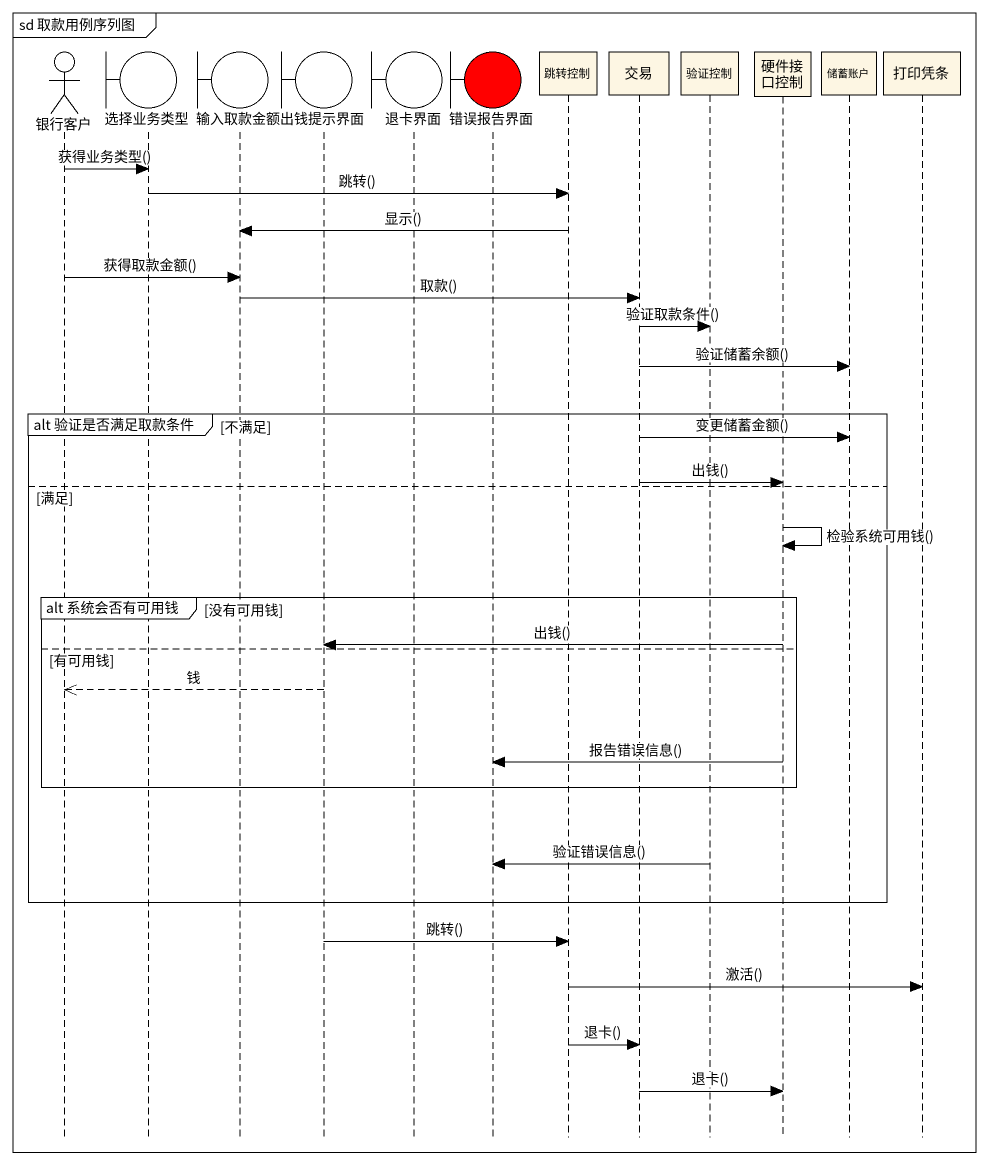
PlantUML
@startuml
mainframe sd 取款用例序列图
hide footbox
actor 银行客户
boundary 选择业务类型
boundary 输入取款金额
boundary 出钱提示界面
boundary 退卡界面
boundary 错误报告界面 #FF0000
participant 跳转控制
participant 交易
participant 验证控制
participant 硬件接口控制
participant 储蓄账户
participant 打印凭条

银行客户 -> 选择业务类型 : 获得业务类型()
选择业务类型 -> 跳转控制 : 跳转()
跳转控制 -> 输入取款金额 : 显示()
银行客户 -> 输入取款金额 : 获得取款金额()
输入取款金额 -> 交易 : 取款()
交易 -> 验证控制 : 验证取款条件()
交易 -> 储蓄账户 : 验证储蓄余额()
group alt 验证是否满足取款条件 [不满足]
  交易 -> 储蓄账户 : 变更储蓄金额()
  交易 -> 硬件接口控制 : 出钱()
else 满足
  硬件接口控制 -> 硬件接口控制 : 检验系统可用钱()
  group alt 系统会否有可用钱 [没有可用钱]
    硬件接口控制 -> 出钱提示界面 : 出钱()
  else 有可用钱
    出钱提示界面 -->> 银行客户 : 钱
    硬件接口控制 -> 错误报告界面 : 报告错误信息()
  end
  验证控制 -> 错误报告界面 : 验证错误信息()
end
出钱提示界面 -> 跳转控制 : 跳转()
跳转控制 -> 打印凭条 : 激活()
跳转控制 -> 交易 : 退卡()
交易 -> 硬件接口控制 : 退卡()
@enduml
